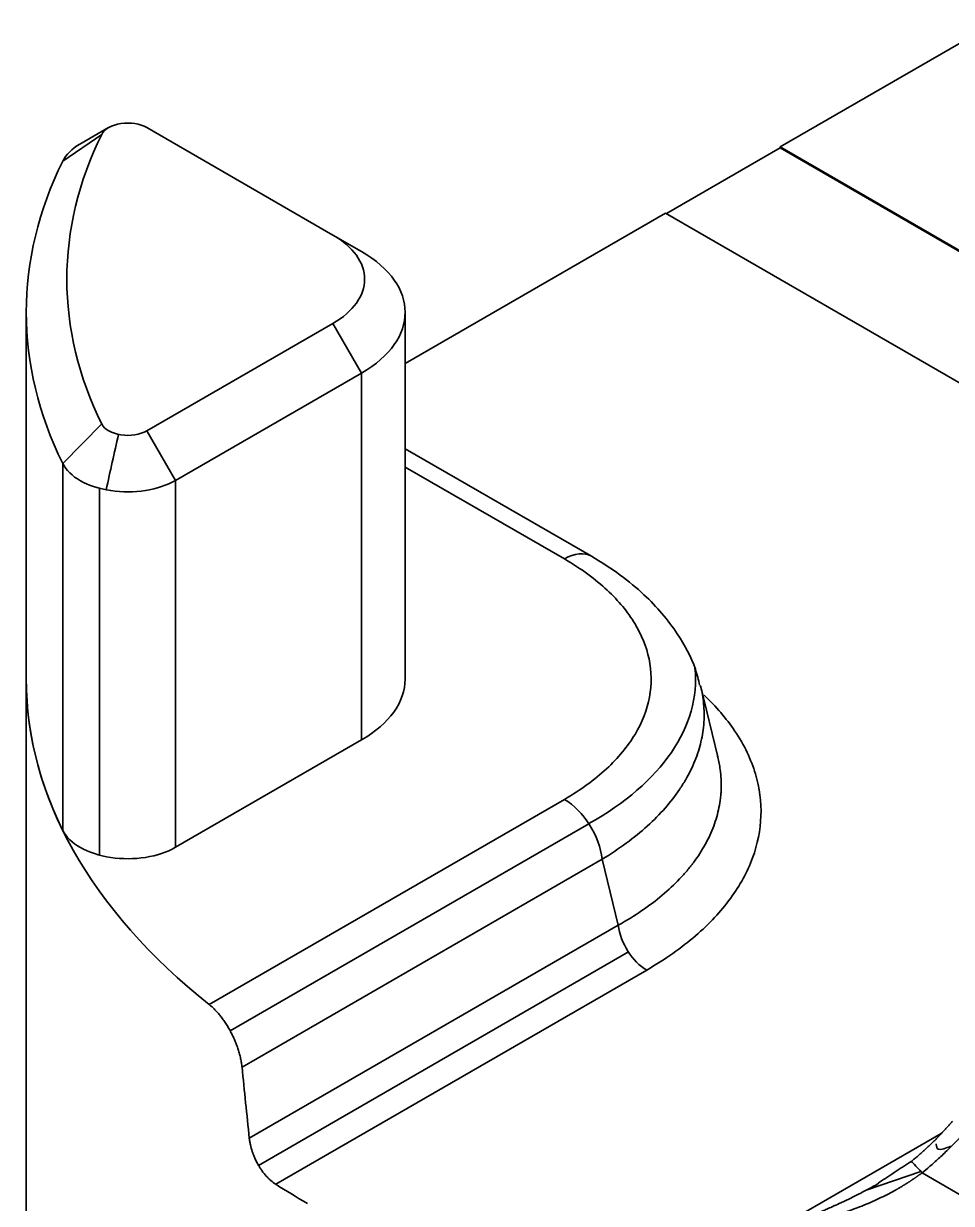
# Model space of a CAD drawing. Header units: millimetres. Extents: x 256 to 2096, y 1004 to 2403.
# Drawn here: x 1440.5 to 1509.1, y 2183.1 to 2270.4 of the extents above; entities that cross this region are included whole.
import ezdxf

# ---------------------------------------------------------------- set-up
doc = ezdxf.new("R2010")
doc.units = ezdxf.units.MM
doc.layers.add('1', color=7, linetype='Continuous', true_color=0xffffff)
doc.layers.add('8', color=7, linetype='Continuous', true_color=0xffffff)

msp = doc.modelspace()

# ---------------------------------------------------------------- linework, layer by layer
at = {"layer": '1', "color": 7, "linetype": 'Continuous', "lineweight": 35}
for p, q in [((1512.239, 2270.421), (1496.441, 2261.3)), ((1496.441, 2261.218), (1488.027, 2256.36)), ((1496.441, 2261.3), (1496.441, 2261.218)), ((1496.441, 2261.3), (1520.97, 2247.138)), ((1520.97, 2247.056), (1496.441, 2261.218)), ((1487.956, 2256.401), (1468.703, 2245.285)), ((1487.956, 2256.401), (1511.776, 2242.648)), ((1482.482, 2231.014), (1468.703, 2238.969)), ((1480.482, 2230.816), (1468.703, 2237.616)), ((1440.675, 2221.922), (1440.675, 2149.449)), ((1491.834, 2216.164), (1490.572, 2221.35)), ((1454.201, 2197.854), (1480.482, 2213.027)), ((1482.289, 2211.231), (1455.753, 2195.911)), ((1456.636, 2193.214), (1483.283, 2208.599)), ((1483.283, 2208.599), (1484.47, 2203.721)), ((1457.173, 2187.961), (1484.47, 2203.721)), ((1485.216, 2201.747), (1457.857, 2185.951)), ((1459.129, 2184.556), (1486.571, 2200.4)), ((1496.162, 2181.266), (1508.35, 2188.302)), ((1506.844, 2185.506), (1502.873, 2184.148)), ((1644.091, 2106.211), (1506.94, 2185.396))]:
    msp.add_line(p, q, dxfattribs=at)
for centre, major_axis, ratio, start_param, end_param in [((1480.482, 2227.55), (-2, -3.464), 0.57735, 3.140228, 3.926991), ((1463.674, 2221.922), (26.509, 0), 0.566274, 5.490839, 6.337406), ((1511.675, 2221.922), (-71, 0), 0.57735, 0, 0.627509), ((1480.482, 2209.761), (-2, 3.464), 0.57735, 4.066618, 5.497787), ((1486.571, 2202.849), (-1.5, 2.598), 0.57735, 0.925024, 2.356194), ((1508, 2183.887), (1.875, -2.341), 0.048755, 2.231413, 3.123249), ((1511.675, 2212.124), (71, 0), 0.57735, 3.879196, 3.92699)]:
    msp.add_ellipse(centre, major_axis=major_axis, ratio=ratio, start_param=start_param, end_param=end_param, dxfattribs=at)
for points, knots in [([(1490.487, 2221.467), (1490.406, 2221.87), (1490.056, 2223.21), (1488.819, 2225.508), (1486.864, 2227.821), (1484.612, 2229.679), (1483.24, 2230.576), (1482.484, 2231.012)], [0, 0, 0, 0, 0.103048, 0.348641, 0.64845, 0.818123, 1, 1, 1, 1]), ([(1483.283, 2208.599), (1483.914, 2208.981), (1484.509, 2209.378), (1485.622, 2210.2), (1486.141, 2210.624), (1487.097, 2211.491), (1487.535, 2211.935), (1488.329, 2212.838), (1488.685, 2213.297), (1489.156, 2213.993), (1489.303, 2214.227), (1489.577, 2214.695), (1489.703, 2214.93), (1490.051, 2215.637), (1490.242, 2216.111), (1490.544, 2217.058), (1490.654, 2217.531), (1490.76, 2218.238), (1490.786, 2218.473), (1490.81, 2218.824), (1490.818, 2219), (1490.822, 2219.204), (1490.822, 2219.305), (1490.822, 2219.356), (1490.821, 2219.382), (1490.821, 2219.394), (1490.821, 2219.401), (1490.821, 2219.403), (1490.821, 2219.405), (1490.821, 2219.406), (1490.815, 2219.861), (1490.773, 2220.317), (1490.66, 2220.962), (1490.621, 2221.15), (1490.575, 2221.338)], [0, 0, 0, 0, 0.106247, 0.106247, 0.212495, 0.212495, 0.318742, 0.318742, 0.424989, 0.424989, 0.478113, 0.478113, 0.531237, 0.531237, 0.637484, 0.637484, 0.743731, 0.743731, 0.796855, 0.796855, 0.823417, 0.836698, 0.843338, 0.846659, 0.848319, 0.849149, 0.849564, 0.849771, 0.849771, 0.849979, 0.849979, 0.956226, 0.956226, 1, 1, 1, 1]), ([(1486.571, 2200.4), (1487.958, 2201.201), (1490.353, 2202.905), (1492.918, 2205.655), (1494.575, 2208.671), (1495.192, 2211.812), (1494.802, 2214.89), (1493.37, 2217.958), (1491.701, 2219.898), (1490.815, 2220.737)], [0, 0, 0, 0, 0.145988, 0.291976, 0.437964, 0.583952, 0.72994, 0.875928, 1, 1, 1, 1]), ([(1484.47, 2203.721), (1485.091, 2204.066), (1485.672, 2204.426), (1486.758, 2205.168), (1487.262, 2205.551), (1488.191, 2206.333), (1488.617, 2206.733), (1489.197, 2207.342), (1489.381, 2207.546), (1489.642, 2207.855), (1489.769, 2208.01), (1489.911, 2208.191), (1489.981, 2208.282), (1490.015, 2208.327), (1490.032, 2208.35), (1490.041, 2208.361), (1490.045, 2208.367), (1490.047, 2208.37), (1490.048, 2208.371), (1490.049, 2208.372), (1490.049, 2208.372), (1490.372, 2208.805), (1490.657, 2209.245), (1491.15, 2210.137), (1491.358, 2210.589), (1491.697, 2211.5), (1491.828, 2211.96), (1491.966, 2212.651), (1492.003, 2212.882), (1492.043, 2213.229), (1492.06, 2213.402), (1492.073, 2213.604), (1492.078, 2213.706), (1492.08, 2213.756), (1492.081, 2213.781), (1492.082, 2213.794), (1492.082, 2213.8), (1492.082, 2213.803), (1492.082, 2213.805), (1492.098, 2214.276), (1492.075, 2214.75), (1491.97, 2215.535), (1491.912, 2215.844), (1491.837, 2216.154)], [0, 0, 0, 0, 0.10367, 0.10367, 0.20734, 0.20734, 0.31101, 0.31101, 0.362845, 0.362845, 0.388762, 0.401721, 0.4082, 0.41144, 0.41306, 0.41387, 0.414275, 0.414477, 0.414578, 0.414578, 0.41468, 0.41468, 0.51835, 0.51835, 0.622019, 0.622019, 0.725689, 0.725689, 0.777524, 0.777524, 0.803442, 0.816401, 0.82288, 0.82612, 0.827739, 0.828549, 0.828954, 0.828954, 0.829359, 0.829359, 0.933029, 0.933029, 1, 1, 1, 1]), ([(1456.636, 2193.214), (1456.626, 2193.32), (1456.611, 2193.426), (1456.577, 2193.641), (1456.536, 2193.857), (1456.482, 2194.078), (1456.437, 2194.245), (1456.421, 2194.3), (1456.388, 2194.413), (1456.37, 2194.469), (1456.316, 2194.638), (1456.238, 2194.861), (1456.105, 2195.192), (1456.007, 2195.41), (1455.929, 2195.572), (1455.902, 2195.626), (1455.848, 2195.734), (1455.82, 2195.787), (1455.736, 2195.945), (1455.62, 2196.151), (1455.436, 2196.447), (1455.307, 2196.636), (1455.208, 2196.774), (1455.175, 2196.819), (1455.107, 2196.909), (1455.074, 2196.952), (1454.972, 2197.081), (1454.835, 2197.245), (1454.627, 2197.471), (1454.485, 2197.607), (1454.343, 2197.737), (1454.272, 2197.797), (1454.201, 2197.854)], [0, 0, 0, 0, 0.0625, 0.0625, 0.125, 0.1875, 0.1875, 0.21875, 0.21875, 0.25, 0.25, 0.3125, 0.375, 0.4375, 0.4375, 0.46875, 0.46875, 0.5, 0.5, 0.5625, 0.625, 0.6875, 0.6875, 0.71875, 0.71875, 0.75, 0.75, 0.8125, 0.875, 0.9375, 0.9375, 1, 1, 1, 1]), ([(1459.129, 2184.556), (1459.007, 2184.633), (1458.888, 2184.723), (1458.713, 2184.875), (1458.655, 2184.928), (1458.569, 2185.013), (1458.54, 2185.042), (1458.483, 2185.102), (1458.455, 2185.132), (1458.316, 2185.288), (1458.21, 2185.421), (1458.059, 2185.632), (1458.01, 2185.705), (1457.938, 2185.817), (1457.915, 2185.855), (1457.88, 2185.912), (1457.869, 2185.931), (1457.846, 2185.97), (1457.835, 2185.989), (1457.735, 2186.164), (1457.655, 2186.324), (1457.546, 2186.567), (1457.512, 2186.65), (1457.471, 2186.754), (1457.463, 2186.774), (1457.448, 2186.816), (1457.44, 2186.837), (1457.417, 2186.9), (1457.403, 2186.941), (1457.334, 2187.149), (1457.288, 2187.314), (1457.234, 2187.559), (1457.218, 2187.64), (1457.198, 2187.762), (1457.192, 2187.802), (1457.182, 2187.882), (1457.177, 2187.921), (1457.173, 2187.961)], [0, 0, 0, 0, 0.125, 0.125, 0.1875, 0.1875, 0.21875, 0.21875, 0.25, 0.25, 0.375, 0.375, 0.4375, 0.4375, 0.46875, 0.46875, 0.484375, 0.484375, 0.5, 0.5, 0.625, 0.625, 0.6875, 0.6875, 0.703125, 0.703125, 0.71875, 0.71875, 0.75, 0.75, 0.875, 0.875, 0.9375, 0.9375, 0.96875, 0.96875, 1, 1, 1, 1]), ([(1507.987, 2187.536), (1507.989, 2187.511), (1507.992, 2187.484), (1508, 2187.426), (1508.006, 2187.394), (1508.02, 2187.33), (1508.027, 2187.295), (1508.05, 2187.229), (1508.07, 2187.201), (1508.123, 2187.161), (1508.156, 2187.148), (1508.462, 2187.093), (1508.921, 2187.342), (1509.102, 2187.351)], [0, 0, 0, 0, 0.076316, 0.076316, 0.159679, 0.159679, 0.243041, 0.243041, 0.326404, 0.326404, 0.409766, 0.409766, 1, 1, 1, 1]), ([(1506.94, 2185.396), (1506.923, 2185.383), (1506.89, 2185.359), (1506.841, 2185.322), (1506.791, 2185.285), (1506.741, 2185.248), (1506.69, 2185.212), (1506.639, 2185.175), (1506.588, 2185.139), (1506.537, 2185.102), (1506.485, 2185.066), (1506.433, 2185.03), (1506.38, 2184.994), (1506.327, 2184.957), (1506.274, 2184.921), (1506.221, 2184.885), (1506.167, 2184.85), (1506.113, 2184.814), (1506.058, 2184.778), (1506.004, 2184.742), (1505.949, 2184.707), (1505.893, 2184.671), (1505.837, 2184.636), (1505.781, 2184.601), (1505.725, 2184.566), (1505.668, 2184.531), (1505.611, 2184.496), (1505.554, 2184.461), (1505.496, 2184.426), (1505.438, 2184.391), (1505.38, 2184.357), (1505.322, 2184.322), (1505.263, 2184.288), (1505.203, 2184.254), (1505.144, 2184.219), (1505.084, 2184.185), (1504.862, 2184.06), (1504.468, 2183.848), (1503.888, 2183.557), (1503.278, 2183.275), (1502.641, 2183.003), (1501.972, 2182.741), (1501.265, 2182.488), (1500.509, 2182.242), (1499.859, 2182.052), (1499.324, 2181.909), (1498.912, 2181.805), (1498.477, 2181.702), (1498.149, 2181.629), (1497.937, 2181.584), (1497.845, 2181.565), (1497.748, 2181.545), (1497.645, 2181.525), (1497.537, 2181.503), (1497.424, 2181.481), (1497.305, 2181.459), (1497.181, 2181.436), (1497.051, 2181.412), (1496.916, 2181.388), (1496.776, 2181.364), (1496.63, 2181.339), (1496.479, 2181.315), (1496.322, 2181.29), (1496.216, 2181.274), (1496.162, 2181.266)], [0, 0, 0, 0, 0.005248, 0.010515, 0.0158, 0.021104, 0.026426, 0.031767, 0.037127, 0.042506, 0.047903, 0.05332, 0.058755, 0.064209, 0.069682, 0.075174, 0.080685, 0.086216, 0.091765, 0.097334, 0.102922, 0.108529, 0.114155, 0.1198, 0.125465, 0.13115, 0.136853, 0.142577, 0.148319, 0.154082, 0.159863, 0.165665, 0.171486, 0.177326, 0.183186, 0.189066, 0.194966, 0.248295, 0.303658, 0.361071, 0.420551, 0.48109, 0.545423, 0.613559, 0.685508, 0.720001, 0.756541, 0.795126, 0.835757, 0.843386, 0.85149, 0.860068, 0.86912, 0.878646, 0.888647, 0.899122, 0.910072, 0.921496, 0.933394, 0.945767, 0.958613, 0.971935, 0.98573, 1, 1, 1, 1]), ([(1503.734, 2184.623), (1503.588, 2184.54), (1503.249, 2184.35), (1502.701, 2184.055), (1502.11, 2183.75), (1501.475, 2183.435), (1500.877, 2183.152), (1500.333, 2182.904), (1499.928, 2182.725), (1499.629, 2182.596), (1499.373, 2182.488), (1499.126, 2182.384), (1498.855, 2182.273), (1498.592, 2182.167), (1498.335, 2182.065), (1498.085, 2181.967), (1497.843, 2181.874), (1497.608, 2181.784), (1497.38, 2181.699), (1497.159, 2181.618), (1496.945, 2181.541), (1496.739, 2181.467), (1496.54, 2181.397), (1496.348, 2181.33), (1496.223, 2181.287), (1496.162, 2181.266)], [0, 0, 0, 0, 0.059861, 0.137968, 0.221836, 0.297404, 0.392086, 0.459486, 0.512819, 0.552058, 0.577186, 0.61358, 0.649027, 0.683524, 0.71707, 0.749663, 0.781299, 0.81198, 0.841704, 0.870473, 0.898286, 0.925145, 0.95105, 0.976002, 1, 1, 1, 1])]:
    msp.add_open_spline(points, degree=3, knots=knots, dxfattribs=at)
for points, degree in [([(1480.482, 2213.027), (1481.696, 2213.729), (1483.761, 2215.24), (1485.882, 2217.805), (1486.967, 2220.58), (1486.912, 2223.463), (1485.844, 2226.061), (1483.832, 2228.534), (1481.745, 2230.086), (1480.482, 2230.816)], 3), ([(1490.575, 2221.338), (1490.565, 2221.38), (1490.554, 2221.421), (1490.544, 2221.462)], 3), ([(1491.837, 2216.154), (1491.825, 2216.204), (1491.812, 2216.253), (1491.799, 2216.303)], 3), ([(1457.173, 2187.961), (1456.993, 2189.711), (1456.814, 2191.463), (1456.636, 2193.214)], 3), ([(1509.201, 2189.218), (1507.803, 2187.592), (1506.133, 2186.23)], 2), ([(1510.373, 2188.722), (1510.114, 2188.424), (1509.604, 2187.86), (1508.86, 2187.099), (1508.163, 2186.439), (1507.517, 2185.867), (1507.125, 2185.544), (1506.94, 2185.396)], 3), ([(1506.179, 2186.271), (1503.715, 2184.654)], 1)]:
    msp.add_open_spline(points, degree=degree, dxfattribs=at)
at = {"layer": '8', "color": 7, "linetype": 'Continuous', "lineweight": 35}
for p, q in [((1446.765, 2262.725), (1444.644, 2261.501)), ((1463.36, 2254.777), (1449.594, 2262.725)), ((1446.255, 2262.224), (1443.369, 2260.247)), ((1465.481, 2253.553), (1463.36, 2254.777)), ((1440.675, 2249.062), (1440.675, 2221.922)), ((1468.703, 2221.922), (1468.703, 2249.062)), ((1449.594, 2240.297), (1463.36, 2248.245)), ((1465.481, 2244.571), (1463.36, 2248.245)), ((1465.481, 2244.571), (1451.715, 2236.623)), ((1465.481, 2217.431), (1465.481, 2244.571)), ((1446.255, 2240.799), (1443.369, 2237.877)), ((1449.594, 2240.297), (1451.715, 2236.623)), ((1443.369, 2210.736), (1443.369, 2237.877)), ((1451.715, 2236.623), (1451.715, 2209.483)), ((1446.082, 2208.903), (1446.082, 2236.044)), ((1451.715, 2209.483), (1465.481, 2217.431))]:
    msp.add_line(p, q, dxfattribs=at)
for centre, major_axis, start_param, end_param in [((1448.179, 2261.909), (-2, 0), 3.926991, 6.006814), ((1511.675, 2251.511), (-68, 0), 6.006814, 6.559556), ((1448.179, 2259.459), (5, 0), 2.356185, 2.865221), ((1511.675, 2249.062), (71, 0), 2.865221, 3.417964), ((1457.703, 2251.511), (-8, 0), 2.356194, 3.926991), ((1457.703, 2249.062), (11, 0), 5.497787, 7.068583), ((1448.179, 2241.114), (-2, 0), 0.276371, 2.356194), ((1448.179, 2238.664), (5, 0), 3.417964, 5.497787), ((1511.675, 2221.922), (71, 0), 3.141593, 3.417964), ((1457.703, 2221.922), (11, 0), 5.497787, 6.283185), ((1448.179, 2211.524), (5, 0), 3.417964, 5.497787)]:
    msp.add_ellipse(centre, major_axis=major_axis, ratio=0.57735, start_param=start_param, end_param=end_param, dxfattribs=at)
msp.add_open_spline([(1446.592, 2235.927), (1446.877, 2237.299), (1447.181, 2238.666), (1447.504, 2240.027)], degree=3, dxfattribs=at)

doc.saveas('drawing.dxf')
